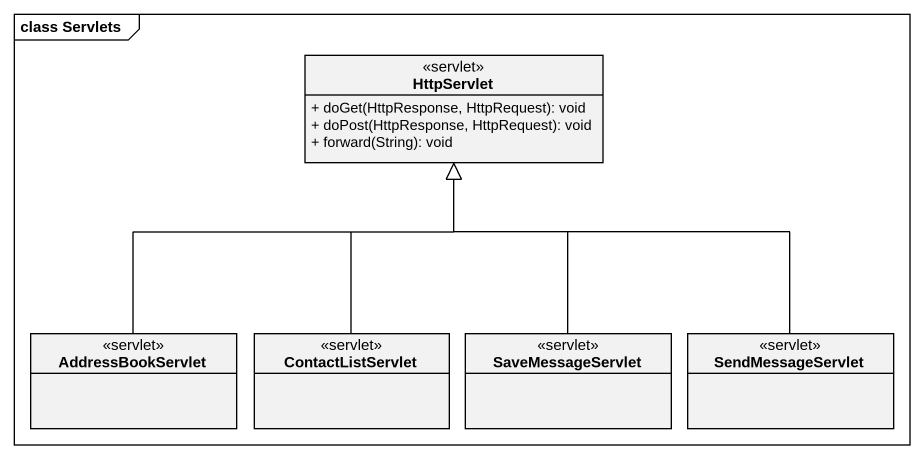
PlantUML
@startuml
mainframe class Servlets
hide circle
hide empty members
skinparam classAttributeIconSize 0
class HttpServlet <<servlet>> {
  + doGet(HttpResponse, HttpRequest): void
  + doPost(HttpResponse, HttpRequest): void
  + forward(String): void
}
class AddressBookServlet <<servlet>>
class ContactListServlet <<servlet>>
class SaveMessageServlet <<servlet>>
class SendMessageServlet <<servlet>>
AddressBookServlet -up-|> HttpServlet
ContactListServlet -up-|> HttpServlet
SaveMessageServlet -up-|> HttpServlet
SendMessageServlet -up-|> HttpServlet
@enduml
